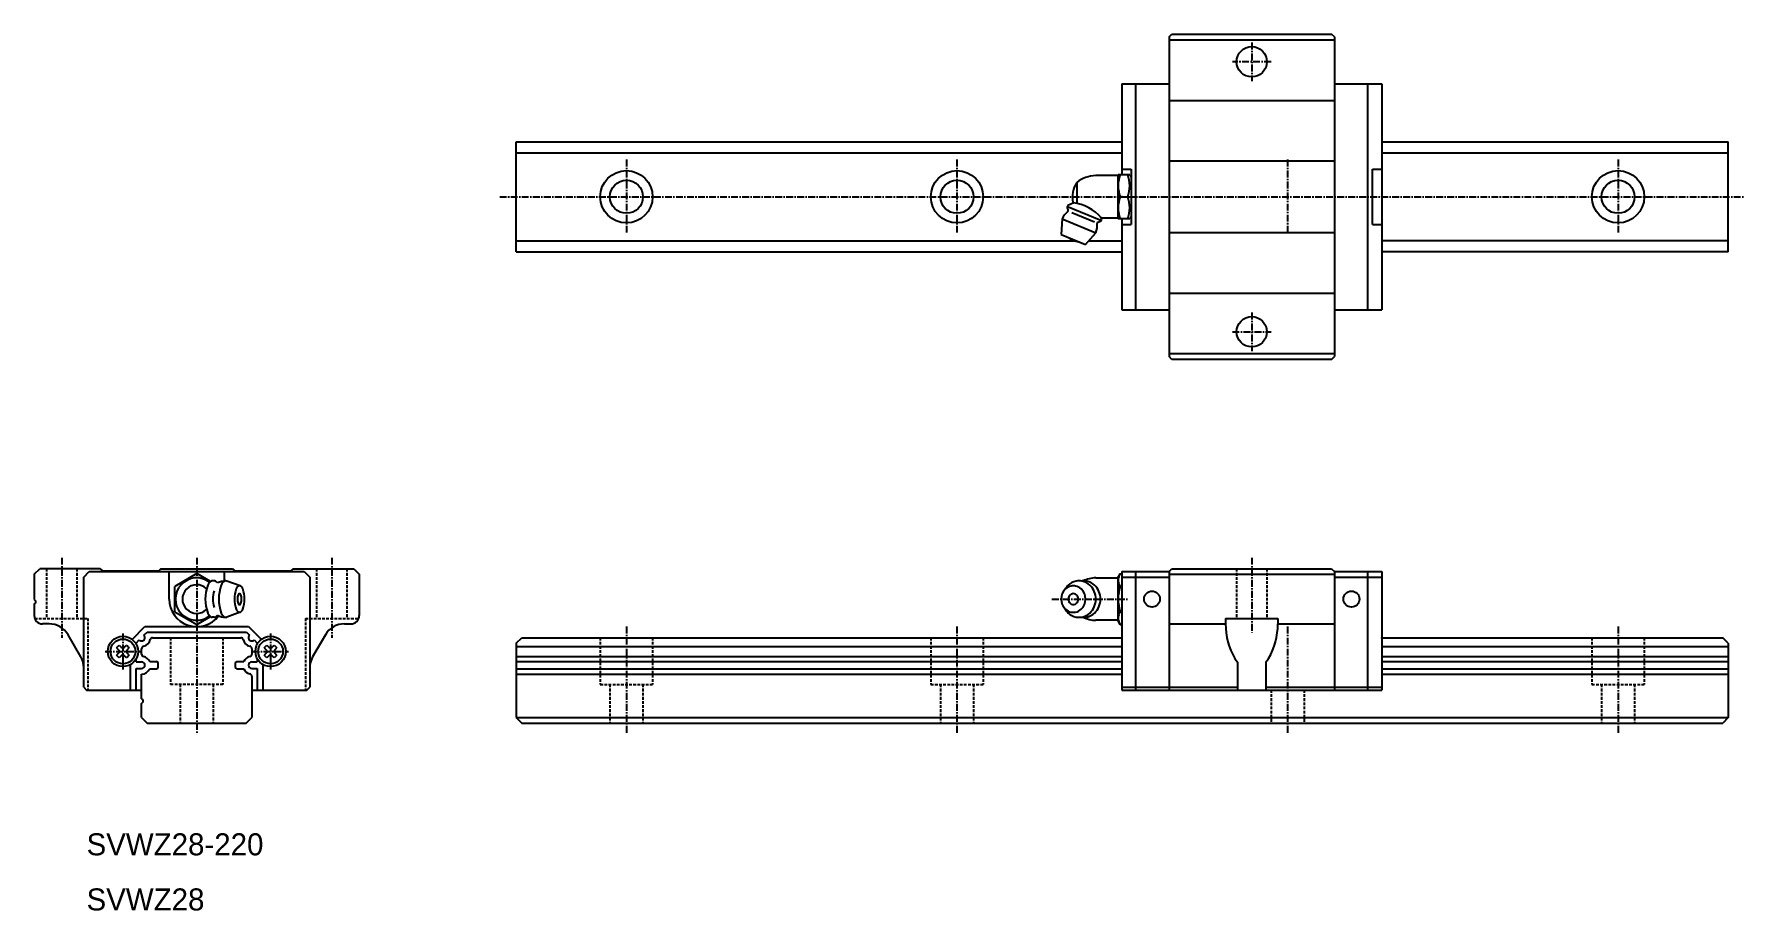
# Model space of a CAD drawing. Extents: x 0 to 311, y 10 to 169.
import ezdxf

# ---------------------------------------------------------------- set-up
doc = ezdxf.new("R2010")
doc.units = 0
doc.linetypes.add('CENTER', pattern=[2, 1.25, -0.25, 0.25, -0.25])
doc.linetypes.add('DASHED', pattern=[0.75, 0.5, -0.25])
doc.layers.get('0').update_dxf_attribs({"linetype": 'CONTINUOUS'})
doc.layers.add('CENTER', color=1, linetype='CENTER')

msp = doc.modelspace()

# ---------------------------------------------------------------- linework, layer by layer
at = {"color": 7, "linetype": 'CONTINUOUS'}
for p, q in [((206.499852, 168), (236.499901, 168)), ((206.499914, 168.500038), (206.999839, 168.999969)), ((206.499915, 168.500046), (206.499915, 110.499924)), ((206.999852, 169), (235.999825, 169)), ((236.49992, 168.499908), (235.999867, 168.999962)), ((236.499901, 168.499908), (236.499901, 110.499924)), ((197.899916, 160.000015), (206.499852, 160.000015)), ((197.899916, 160.000015), (197.899916, 143.5)), ((200.399846, 160.000015), (200.399846, 119.000015)), ((236.499901, 160.000015), (245.099907, 160.000015)), ((242.599907, 119.000015), (242.599907, 160.000015)), ((245.099907, 160.000015), (245.099907, 119.000015)), ((206.499852, 157), (236.499901, 157)), ((87.999977, 149.500015), (197.899862, 149.500015)), ((87.999977, 129.500015), (87.999977, 149.500015)), ((245.099922, 149.500015), (307.999977, 149.500015)), ((307.999977, 129.500015), (307.999977, 149.500015)), ((87.999901, 147.500015), (197.899862, 147.500015)), ((206.499852, 146), (236.499901, 146)), ((245.099922, 147.500015), (307.899834, 147.500015)), ((197.174911, 143.350006), (193.174905, 143.350006)), ((197.174911, 143.350006), (197.174911, 135.650009)), ((197.261531, 143.499985), (197.17493, 143.349983)), ((199.354341, 143.5), (197.261515, 143.5)), ((197.899862, 144.500015), (199.599859, 144.500015)), ((199.354324, 143.499977), (199.59986, 143.074692)), ((199.599859, 144.500015), (199.599859, 134.500015)), ((243.39991, 134.500015), (243.39991, 144.500015)), ((243.39991, 144.500015), (245.099907, 144.500015)), ((189.731695, 142.100006), (189.731695, 138.319443)), ((187.961273, 137.572159), (188.17248, 137.062256)), ((188.114361, 137.941704), (187.96129, 137.572159)), ((188.037816, 137.756927), (194.135413, 135.231224)), ((189.236325, 138.406448), (188.11435, 137.941711)), ((188.822179, 136.674362), (192.968416, 134.95694)), ((197.607934, 139.500015), (199.00792, 139.500015)), ((187.101625, 135.496735), (186.899871, 132.657845)), ((187.101625, 135.496742), (193.199235, 132.971024)), ((194.058851, 135.046448), (193.548966, 134.835243)), ((194.027903, 135.86026), (194.211928, 135.415985)), ((194.211958, 135.415993), (194.058887, 135.046448)), ((197.174911, 135.650009), (194.211945, 135.650009)), ((197.174902, 135.649994), (197.261504, 135.5)), ((199.354341, 135.500015), (197.261515, 135.500015)), ((197.899862, 134.500015), (199.599859, 134.500015)), ((197.899916, 135.500015), (197.899916, 119.000015)), ((199.599857, 135.925232), (199.354343, 135.499992)), ((243.39991, 134.500015), (245.099907, 134.500015)), ((87.999901, 131.500015), (189.305142, 131.500015)), ((186.89988, 132.657852), (191.33449, 130.820976)), ((191.334458, 130.820984), (193.199198, 132.971046)), ((191.923394, 131.500015), (197.899862, 131.500015)), ((206.499852, 133), (236.499901, 133)), ((307.899834, 131.500015), (245.099922, 131.500015)), ((87.999977, 129.500015), (197.899862, 129.500015)), ((307.999977, 129.500015), (245.099922, 129.500015)), ((206.499852, 122), (236.499901, 122)), ((197.899916, 119.000015), (206.499852, 119.000015)), ((236.499901, 119.000015), (245.099922, 119.000015)), ((236.499901, 111.000031), (206.499852, 111.000031)), ((206.99982, 110.000019), (206.499917, 110.499924)), ((235.999855, 110.000031), (206.999852, 110.000031)), ((235.999825, 110.000008), (236.49992, 110.500103)), ((0.49996, 70.999947), (1.500015, 72.000004)), ((12.499947, 72), (1.499947, 72)), ((9.499952, 70.500011), (10.499954, 71.500011)), ((10.499962, 71.500015), (49.499962, 71.500015)), ((12.500012, 71.999992), (12.900015, 71.599987)), ((12.900002, 71.600021), (23.099999, 71.600021)), ((23.499991, 72.000008), (23.100001, 71.600014)), ((23.499993, 72), (36.499993, 72)), ((24.999962, 66.5), (24.999962, 71.500015)), ((34.999962, 71.500015), (34.999962, 69.789246)), ((36.499988, 72), (36.899979, 71.60001)), ((36.899986, 71.600021), (47.099983, 71.600021)), ((47.499979, 71.999996), (47.099987, 71.600006)), ((47.499977, 72), (58.499977, 72)), ((49.499958, 71.5), (50.49996, 70.5)), ((58.499983, 72.000004), (59.499964, 71.000004)), ((197.899895, 71.5), (206.499886, 71.5)), ((197.899895, 71.5), (197.899895, 50)), ((200.39988, 71.5), (200.39988, 50)), ((206.499885, 71.49999), (206.999886, 71.99999)), ((206.499894, 71.5), (206.499894, 50)), ((206.999886, 72), (235.999886, 72)), ((235.999859, 71.999979), (236.499855, 71.499972)), ((236.499886, 71.5), (236.499886, 50)), ((236.499886, 71.5), (245.099907, 71.5)), ((242.599892, 50), (242.599892, 71.5)), ((245.099892, 71.5), (245.099892, 50)), ((0.499962, 70.999954), (0.499962, 66.424362)), ((9.499977, 50.5), (9.499977, 70.500015)), ((25.999965, 66.500015), (25.999965, 68.809433)), ((29.999999, 71.118851), (25.999983, 68.809441)), ((32.487448, 69.682709), (29.999977, 71.118855)), ((33.190646, 69.800018), (32.821094, 69.800018)), ((37.887776, 68.876976), (35.440464, 69.768425)), ((50.499962, 70.500015), (50.499962, 50.5)), ((59.499962, 71.000015), (59.499962, 63.5)), ((187.332891, 67.924742), (187.697006, 68.459009)), ((193.175117, 70.350022), (197.174977, 70.350022)), ((197.174977, 70.350021), (197.174977, 62.650024)), ((197.174979, 70.350019), (197.607993, 71.10002)), ((197.607985, 71.100022), (197.899895, 71.100022)), ((197.607995, 68.800019), (197.899895, 68.800019)), ((197.899895, 70.5), (206.499886, 70.5)), ((206.499886, 71), (236.499886, 71)), ((236.499886, 70.5), (245.099892, 70.5)), ((0.499962, 65.575684), (0.499962, 63.5)), ((0.499964, 66.424347), (0.712174, 66.212135)), ((0.499964, 65.575684), (0.712162, 65.78788)), ((25.999965, 64.190613), (25.999965, 66.500015)), ((25.999968, 64.190605), (29.999984, 61.881195)), ((29.999991, 61.881187), (32.487462, 63.317329)), ((33.190646, 63.200027), (32.821094, 63.200027)), ((37.887775, 64.1231), (35.437997, 63.230759)), ((187.697008, 64.541054), (187.332895, 65.075323)), ((187.696997, 64.541052), (187.712811, 64.518038)), ((197.174977, 62.650024), (193.175117, 62.650024)), ((197.607984, 61.900024), (197.17497, 62.650026)), ((197.607992, 64.200028), (197.899895, 64.200028)), ((216.749886, 63), (226.249886, 63)), ((216.749886, 63), (216.749886, 62)), ((226.249886, 63), (226.249886, 62)), ((3.190621, 62), (2.000008, 62)), ((8.964123, 56), (6.654726, 59.999985)), ((18.267056, 59.18708), (20.579968, 61.499992)), ((18.999971, 58.505783), (19.572823, 59.078636)), ((20.421328, 59.927139), (20.99419, 60.5)), ((20.579964, 61.5), (39.41996, 61.5)), ((20.994179, 60.5), (39.005745, 60.5)), ((21.999962, 59.5), (37.999962, 59.5)), ((39.005734, 60.499985), (39.578586, 59.927132)), ((39.419945, 61.499985), (41.732858, 59.187073)), ((40.427091, 59.078629), (40.999953, 58.50576)), ((53.34528, 60.000008), (51.035885, 56.000023)), ((56.809364, 62), (57.999947, 62)), ((87.999985, 58.499979), (89.000023, 59.500012)), ((88.999962, 59.5), (197.899895, 59.5)), ((197.607975, 61.90004), (197.899895, 61.90004)), ((206.499886, 62), (216.749886, 62)), ((226.249886, 62), (236.499886, 62)), ((245.099877, 59.5), (306.999943, 59.5)), ((307.999969, 58.499979), (306.999931, 59.500012)), ((15.914625, 55.837204), (15.437175, 56.314659)), ((15.43718, 57.685379), (15.91462, 58.162819)), ((15.804328, 56.681816), (15.43718, 56.314667)), ((15.437186, 57.685356), (15.804335, 57.318207)), ((16.281778, 56.204369), (15.91463, 55.837219)), ((15.914637, 58.162804), (16.281785, 57.795654)), ((16.918181, 57.79567), (17.285329, 58.162819)), ((17.285336, 55.837204), (16.918187, 56.204353)), ((17.285325, 58.162804), (17.762776, 57.685356)), ((17.762769, 56.314667), (17.285329, 55.837227)), ((17.395631, 57.318222), (17.762779, 57.685371)), ((17.762786, 56.314659), (17.395638, 56.681808)), ((18.999962, 58.342575), (18.999962, 58.505783)), ((19.999962, 56.500015), (19.999962, 57.5)), ((39.999962, 57.5), (39.999962, 56.500015)), ((40.999962, 58.505783), (40.999962, 58.342575)), ((42.23716, 57.685364), (42.71461, 58.162819)), ((42.714617, 55.837204), (42.237167, 56.314659)), ((42.604319, 56.681816), (42.23717, 56.314667)), ((42.237177, 57.685356), (42.604325, 57.318207)), ((43.081759, 56.204376), (42.71461, 55.837227)), ((42.714616, 58.162796), (43.081764, 57.795647)), ((44.085326, 55.837204), (43.718167, 56.204369)), ((43.718171, 57.79567), (44.08532, 58.162819)), ((44.56276, 56.314667), (44.085309, 55.837219)), ((44.085316, 58.162804), (44.562766, 57.685356)), ((44.562766, 56.314644), (44.195606, 56.681808)), ((44.195611, 57.31823), (44.56276, 57.685379)), ((87.999947, 58.499985), (87.999947, 45)), ((87.999947, 57.899994), (197.899895, 57.899994)), ((87.999947, 56.099991), (197.899895, 56.099991)), ((245.099892, 57.899994), (308.000007, 57.899994)), ((245.099892, 56.099991), (308.000007, 56.099991)), ((308.000007, 58.499985), (308.000007, 45)), ((17.999962, 50.000015), (17.999962, 54.633057)), ((18.999962, 55.100006), (18.999962, 55.657455)), ((18.999962, 55.100006), (19.999962, 55.100006)), ((18.999962, 50.000015), (18.999962, 53.900009)), ((18.999962, 53.900009), (19.999962, 53.900009)), ((19.999962, 48.424271), (19.999962, 52.900009)), ((21.461983, 55.150009), (22.699959, 55.150009)), ((21.461983, 53.850006), (22.699959, 53.850006)), ((22.999962, 54.150009), (22.999962, 54.850006)), ((36.999962, 54.850006), (36.999962, 54.150009)), ((37.299965, 55.150009), (38.537941, 55.150009)), ((37.299965, 53.850006), (38.537941, 53.850006)), ((39.999962, 55.100006), (40.999962, 55.100006)), ((39.999962, 53.900009), (40.999962, 53.900009)), ((40.999962, 55.657455), (40.999962, 55.100006)), ((40.999962, 53.900009), (40.999962, 50.000015)), ((41.999962, 54.633057), (41.999962, 50.000015)), ((87.999947, 55.149994), (197.899895, 55.149994)), ((87.999947, 53.849991), (197.899895, 53.849991)), ((87.999947, 52.899994), (197.899895, 52.899994)), ((218.938149, 55.071808), (218.938149, 50)), ((224.061623, 55.071793), (224.061623, 50)), ((245.099892, 55.149994), (308.000007, 55.149994)), ((245.099892, 53.849991), (308.000007, 53.849991)), ((245.099892, 52.899994), (308.000007, 52.899994)), ((9.499983, 50.500008), (10, 50)), ((10.000008, 50), (19.999962, 50)), ((39.999962, 52.5), (39.999962, 45)), ((39.999962, 50), (49.999947, 50)), ((49.999945, 50), (50.499952, 50.5)), ((197.899895, 50.5), (206.499886, 50.5)), ((197.899895, 50), (245.099892, 50)), ((206.499886, 50.499985), (218.938149, 50.499985)), ((224.061623, 50.499985), (236.499886, 50.499985)), ((236.499886, 50.5), (245.099892, 50.5)), ((19.999962, 45), (19.999962, 47.575729)), ((19.999972, 48.424286), (20.212107, 48.212151)), ((19.999972, 47.575745), (20.212107, 47.78788)), ((19.999955, 45.000023), (20.999957, 44.000023)), ((20.999962, 44), (38.999962, 44)), ((38.999967, 44.000023), (39.999969, 45.000023)), ((87.999973, 45), (307.999981, 45)), ((87.999977, 44.999996), (88.999977, 43.999997)), ((88.999962, 44), (306.99998, 44)), ((307.999977, 44.999996), (306.999977, 43.999997))]:
    msp.add_line(p, q, dxfattribs=at)
at = {"color": 3, "linetype": 'DASHED'}
for p, q in [((2.750008, 72.000015), (2.750008, 63.000015)), ((8.250008, 72.000015), (8.250008, 63.000015)), ((51.749977, 72.000015), (51.749977, 63.000015)), ((57.249977, 72.000015), (57.249977, 63.000015)), ((218.749886, 72), (218.749886, 63)), ((224.249886, 72), (224.249886, 63)), ((0.585808, 63.000015), (10.250008, 63.000015)), ((10.250008, 63.000015), (10.250008, 50.000015)), ((49.749977, 63.000015), (49.749977, 50.000015)), ((49.749977, 63.000015), (59.414177, 63.000015)), ((25.249962, 59.500003), (25.249962, 51.000003)), ((34.749962, 59.500003), (34.749962, 51.000003)), ((103.249962, 59.5), (103.249962, 51)), ((112.749962, 59.5), (112.749962, 51)), ((163.249962, 59.5), (163.249962, 51)), ((172.749962, 59.5), (172.749962, 51)), ((283.249962, 59.5), (283.249962, 51)), ((292.749962, 59.5), (292.749962, 51)), ((34.749962, 51.000003), (25.249962, 51.000003)), ((26.999962, 51.000003), (26.999962, 44)), ((32.999962, 51.000003), (32.999962, 44)), ((103.249962, 51), (112.749962, 51)), ((104.999962, 51), (104.999962, 44)), ((110.999962, 51), (110.999962, 44)), ((163.249962, 51), (172.749962, 51)), ((164.999962, 51), (164.999962, 44)), ((170.999962, 51), (170.999962, 44)), ((224.999962, 50), (224.999962, 44)), ((230.999962, 50), (230.999962, 44)), ((283.249962, 51), (292.749962, 51)), ((284.999962, 51), (284.999962, 44)), ((290.999962, 51), (290.999962, 44))]:
    msp.add_line(p, q, dxfattribs=at)
at = {"color": 7, "linetype": 'CONTINUOUS'}
for centre, radius in [((221.499916, 164.000015), 2.749999), ((107.999947, 139.500015), 4.75), ((167.999947, 139.500015), 4.75), ((287.999947, 139.500015), 4.75), ((107.999947, 139.500015), 3), ((167.999947, 139.500015), 3), ((287.999947, 139.500015), 3), ((221.499916, 114.999985), 2.749999), ((203.399895, 66.499985), 1.449998), ((239.599907, 66.499985), 1.449998), ((16.599953, 57), 2.749999), ((16.599953, 57), 2.249999), ((43.399956, 57), 2.749999), ((43.399956, 57), 2.249999)]:
    msp.add_circle(centre, radius, dxfattribs=at)
for centre, radius, start, end in [((193.403027, 137.354355), 5.999997, 92.178871, 127.726128), ((203.208023, 141.5), 5.946512, 160.346466, 199.653458), ((193.407813, 141.500015), 5.946529, 340.346527, 19.653477), ((193.647047, 139.5), 4.699998, 146.413773, 193.178802), ((190.150399, 134.233902), 3.300001, 128.16394, 157.499847), ((187.987709, 136.985748), 0.200001, 308.164124, 22.500431), ((188.100609, 130.487503), 7.999998, 40.189182, 83.034012), ((203.208023, 137.500015), 5.946512, 160.346466, 199.653458), ((193.407813, 137.500015), 5.946529, 340.346527, 19.653477), ((190.150399, 134.233902), 3.299999, 337.5, 6.835998), ((193.625517, 134.650497), 0.2, 112.499573, 186.835464), ((190.280415, 134.547775), 3.200001, 229.28981, 265.709991), ((29.999962, 66.500015), 3.849998, 52.507736, 307.492126), ((29.999962, 66.500015), 2.599998, 46.621258, 313.378754), ((38.865923, 66.499992), 7.307827, 159.761902, 200.237976), ((33.3236, 68.553284), 1.397422, 121.100197, 160.14386), ((32.821098, 69.295197), 0.504785, 90.903221, 115.752029), ((33.190648, 69.295197), 0.504785, 64.247993, 90.902847), ((32.688146, 68.553284), 1.397424, 39.428249, 58.89978), ((35.266074, 66.5), 3.300003, 89.999985, 117.054504), ((41.310902, 66.499992), 7.307827, 159.761902, 200.237976), ((35.768578, 68.553284), 1.397422, 121.100197, 160.14386), ((35.266076, 69.295197), 0.504788, 68.688133, 115.751984), ((42.147452, 66.5), 5.306899, 159.730606, 200.269379), ((38.125231, 67.992485), 1.016732, 121.051285, 160.103973), ((37.760551, 68.531769), 0.368218, 64.286964, 115.712906), ((37.39587, 67.992485), 1.016732, 19.896015, 58.948624), ((33.373648, 66.5), 5.306899, 339.730621, 20.269382), ((189.42969, 66.500015), 2.52979, 133.386032, 226.613922), ((189.143186, 66.756233), 2.147025, 101.036324, 132.526276), ((190.580114, 66.500015), 3.478461, 133.386017, 145.806702), ((190.18617, 66.852317), 2.952157, 101.036293, 132.526291), ((189.117209, 66.848815), 2.051197, 79.180756, 100.819183), ((189.091232, 66.756233), 2.147026, 47.473656, 78.963623), ((190.150454, 66.979613), 2.820397, 89.999977, 100.819176), ((190.150454, 66.979613), 2.820397, 79.180763, 89.999977), ((188.804728, 66.500015), 2.52979, 313.386017, 46.613914), ((191.010123, 66.979613), 2.820397, 89.999977, 98.765778), ((190.114738, 66.852317), 2.952156, 47.473652, 78.963654), ((193.403115, 64.354356), 6, 92.177719, 114.893784), ((191.010123, 66.979613), 2.820397, 79.180763, 89.999977), ((190.974407, 66.852317), 2.952156, 47.473652, 78.963654), ((189.720794, 66.500015), 3.478461, 313.386017, 46.613934), ((190.580463, 66.500015), 3.478461, 313.386017, 46.613934), ((205.069933, 66.50003), 7.808372, 162.869141, 197.130844), ((199.343581, 69.950027), 2.082014, 146.471832, 213.52861), ((0.500023, 66), 0.300002, 314.999481, 45.000515), ((29.999962, 66.5), 4.999999, 180, 322.61261), ((38.236866, 66.5), 5.306902, 163.626266, 196.372879), ((39.593767, 66.5), 2.215717, 159.773712, 200.226273), ((37.912945, 67.12233), 0.423398, 121.11824, 160.158691), ((37.912944, 65.87767), 0.423395, 199.841309, 238.881699), ((37.760549, 65.652802), 0.152796, 244.233658, 295.766327), ((37.760551, 67.347198), 0.152796, 64.233658, 115.766342), ((37.608156, 67.12233), 0.423395, 19.841335, 58.881702), ((37.608154, 65.87767), 0.423398, 301.118256, 340.158691), ((35.927332, 66.5), 2.215717, 339.773712, 20.22628), ((189.247411, 66.500015), 1.054077, 133.386078, 226.613846), ((189.128032, 66.393255), 0.894588, 227.473572, 258.963623), ((189.128032, 66.606775), 0.894588, 101.036263, 132.526337), ((189.117209, 66.35468), 0.854661, 259.180725, 280.819153), ((189.117209, 66.64535), 0.854661, 79.180717, 100.819145), ((189.106386, 66.393255), 0.894588, 281.036255, 312.526337), ((189.106386, 66.606775), 0.894588, 47.473576, 78.963608), ((188.987006, 66.500015), 1.054077, 313.386078, 46.613846), ((2.000008, 63.5), 1.5, 180, 270), ((33.323598, 64.446716), 1.397422, 199.856125, 238.89975), ((32.821095, 63.704803), 0.504785, 244.24794, 270.393188), ((33.19065, 63.704803), 0.504788, 270.392853, 295.752045), ((32.688147, 64.446716), 1.397423, 301.10025, 320.570038), ((35.266074, 66.5), 3.300001, 242.945496, 269.999969), ((35.768575, 64.446716), 1.397422, 199.856125, 238.89975), ((35.266072, 63.704803), 0.504785, 244.247925, 289.935181), ((38.125229, 65.007515), 1.016732, 199.896011, 238.948624), ((37.760548, 64.468231), 0.368218, 244.286957, 295.712891), ((37.395868, 65.007515), 1.016732, 301.0513, 340.103973), ((57.999962, 63.5), 1.5, 270, 0), ((189.143186, 66.243798), 2.147025, 227.473663, 258.963623), ((190.580114, 66.500015), 3.47846, 214.653, 226.613937), ((190.18617, 66.147713), 2.952156, 227.473663, 258.963654), ((189.117209, 66.151216), 2.051197, 259.180756, 280.819183), ((189.091232, 66.243798), 2.147025, 281.036316, 312.526276), ((190.150454, 66.020417), 2.820398, 259.180756, 280.819183), ((191.010123, 66.020417), 2.820398, 261.237854, 280.819183), ((190.114737, 66.147713), 2.952156, 281.036285, 312.526306), ((193.403116, 68.645676), 6, 245.106216, 267.822266), ((190.974406, 66.147713), 2.952156, 281.036285, 312.526306), ((199.343581, 63.050018), 2.082014, 146.471329, 213.527618), ((3.190621, 58), 3.999998, 29.999891, 89.999969), ((19.999962, 59.5), 0.600002, 224.609497, 45.39069), ((19.999962, 59.5), 1.599997, 282.680176, 347.319885), ((21.999962, 59.050003), 0.449997, 90.000122, 167.319962), ((37.999962, 59.050003), 0.45, 12.680031, 89.999878), ((39.999962, 59.5), 1.599999, 192.680099, 257.319855), ((39.999962, 59.5), 0.6, 134.609314, 315.390503), ((56.80938, 58), 4, 89.999969, 149.999985), ((229.303141, 61.999979), 12.553236, 179.999939, 210.136093), ((213.696665, 61.999991), 12.553237, 329.863831, 359.999969), ((5.500008, 54), 4, 0, 30.000013), ((15.486107, 57), 0.450001, 314.999908, 45.000088), ((16.599953, 55.886169), 0.450001, 45.000088, 134.999832), ((16.599953, 58.113861), 0.45, 225.000168, 314.999908), ((17.713799, 57), 0.450001, 134.999908, 225.000092), ((20.449944, 57.5), 0.450001, 102.680122, 180), ((20.449944, 56.5), 0.45, 179.999023, 257.319641), ((19.999962, 54.5), 1.599998, 23.969576, 77.319847), ((39.999962, 54.5), 1.599997, 102.680115, 156.030426), ((39.549965, 57.5), 0.45, 0, 77.319878), ((39.549965, 56.5), 0.450001, 282.680359, 0.000971), ((42.286125, 57), 0.450001, 314.999908, 45.000088), ((43.399956, 55.886169), 0.450001, 45.000088, 134.999832), ((43.399956, 58.113861), 0.45, 225.000168, 314.999908), ((44.513811, 57), 0.450001, 134.999908, 225.000092), ((54.499977, 54.000015), 3.999999, 149.999985, 180), ((19.999962, 54.5), 0.599998, 270.000092, 90), ((19.999962, 54.5), 1.599998, 270.000061, 336.030731), ((22.699944, 54.850006), 0.3, 0, 90), ((22.699944, 54.150009), 0.300003, 270, 0), ((37.299965, 54.850006), 0.300003, 90, 180), ((37.299965, 54.150009), 0.3, 180, 270), ((39.999962, 54.5), 1.599999, 203.969254, 257.319855), ((39.999962, 54.5), 0.599998, 90, 269.999908), ((39.549965, 52.5), 0.45, 0, 77.319878), ((222.148579, 58.001576), 4.360359, 211.897507, 222.38382), ((220.851221, 58.001577), 4.36036, 317.615936, 328.102417), ((19.999962, 48), 0.300003, 314.999603, 45.000385)]:
    msp.add_arc(centre, radius, start, end, dxfattribs=at)
for p in [(197.899916, 139.500015), (245.099907, 139.500015), (29.999962, 72), (197.899895, 59.5), (245.099892, 59.5)]:
    msp.add_point(p, dxfattribs=at)
at = {"layer": 'CENTER', "color": 1, "linetype": 'CENTER'}
for p, q in [((221.499901, 167.5), (221.499901, 160.5)), ((224.999901, 164), (217.999901, 164)), ((107.999947, 146.250015), (107.999947, 132.750015)), ((167.999947, 146.250015), (167.999947, 132.750015)), ((227.999947, 146.250015), (227.999947, 132.750015)), ((287.999947, 146.250015), (287.999947, 132.750015)), ((84.999977, 139.500015), (310.999977, 139.500015)), ((221.499901, 118.499985), (221.499901, 111.5)), ((217.999901, 114.999985), (224.999901, 114.999985)), ((5.499962, 73.997665), (5.499962, 59.447678)), ((29.999962, 74.000015), (29.999962, 42.000015)), ((54.499962, 73.997665), (54.499962, 59.447678)), ((221.499886, 73.99765), (221.499886, 60.445328)), ((185.212481, 66.5), (199.191631, 66.5)), ((16.599953, 60.250015), (16.599953, 53.750015)), ((43.399971, 60.250015), (43.399971, 53.750015)), ((107.999962, 61.5), (107.999962, 42)), ((167.999962, 61.5), (167.999962, 42)), ((227.999962, 61.5), (227.999962, 42)), ((287.999962, 61.5), (287.999962, 42)), ((13.349953, 57.000015), (19.849953, 57.000015)), ((40.149971, 57.000015), (46.649971, 57.000015))]:
    msp.add_line(p, q, dxfattribs=at)

# ---------------------------------------------------------------- texts
at = {"color": 7, "linetype": 'CONTINUOUS'}
for s, p in [('SVWZ28-220', (10, 20)), ('SVWZ28', (10, 10))]:
    msp.add_text(s, height=4, dxfattribs=at).set_placement(p)

doc.saveas('drawing.dxf')
